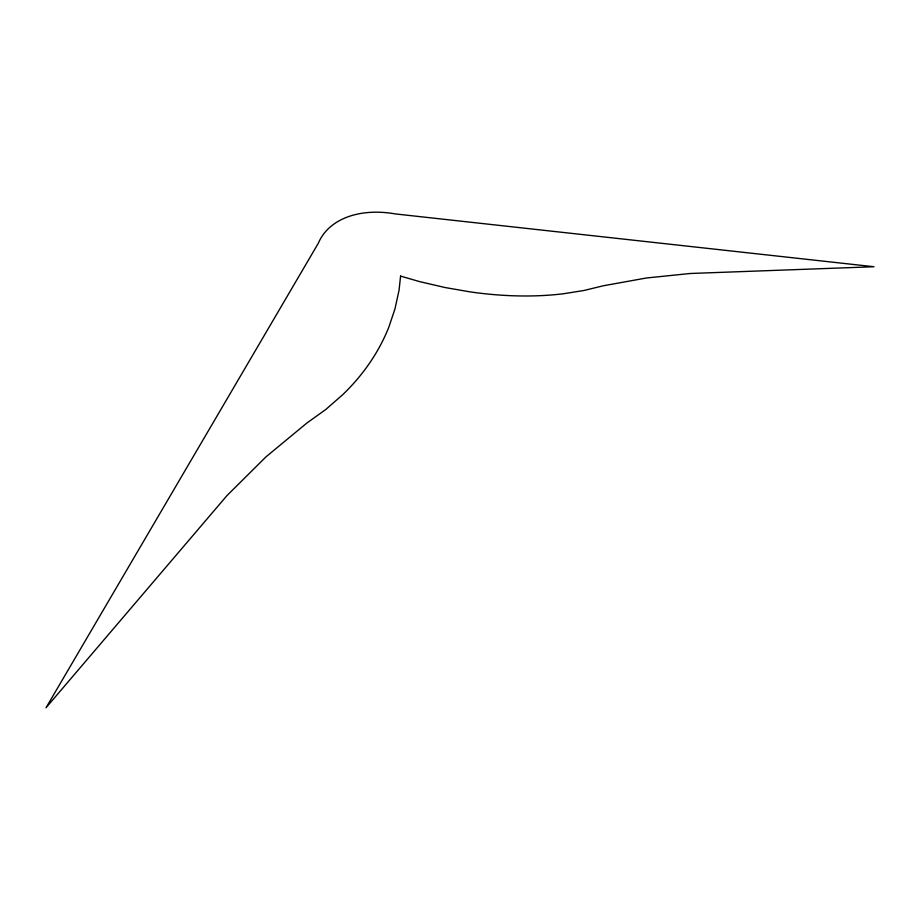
<?xml version="1.0" encoding="UTF-8"?>
<svg xmlns="http://www.w3.org/2000/svg" width="920" height="920" viewBox="0 0 920 920"><rect width="100%" height="100%" fill="white"/><g stroke="black" fill="none" stroke-linecap="round" stroke-linejoin="round"><path stroke-width="1.38" d="M400.579 276.103L399.061 290.202L394.967 308.913L388.792 327.267A384.962 260.061 15.3 0 1 342.654 394.749L325.749 409.515L306.728 423.154L265.972 456.86L226.987 495.581L46 707.79L318.308 243.259A93.093 62.916 26.2 0 1 395.542 213.946L874 266.742L690.172 273.493L646.461 277.989L603.324 285.775L584.028 290.478L563.396 293.767A314.697 187.312 24.9 0 1 470.2 291.893L445.073 287.534L419.589 281.612L400.579 276.103"/></g></svg>
